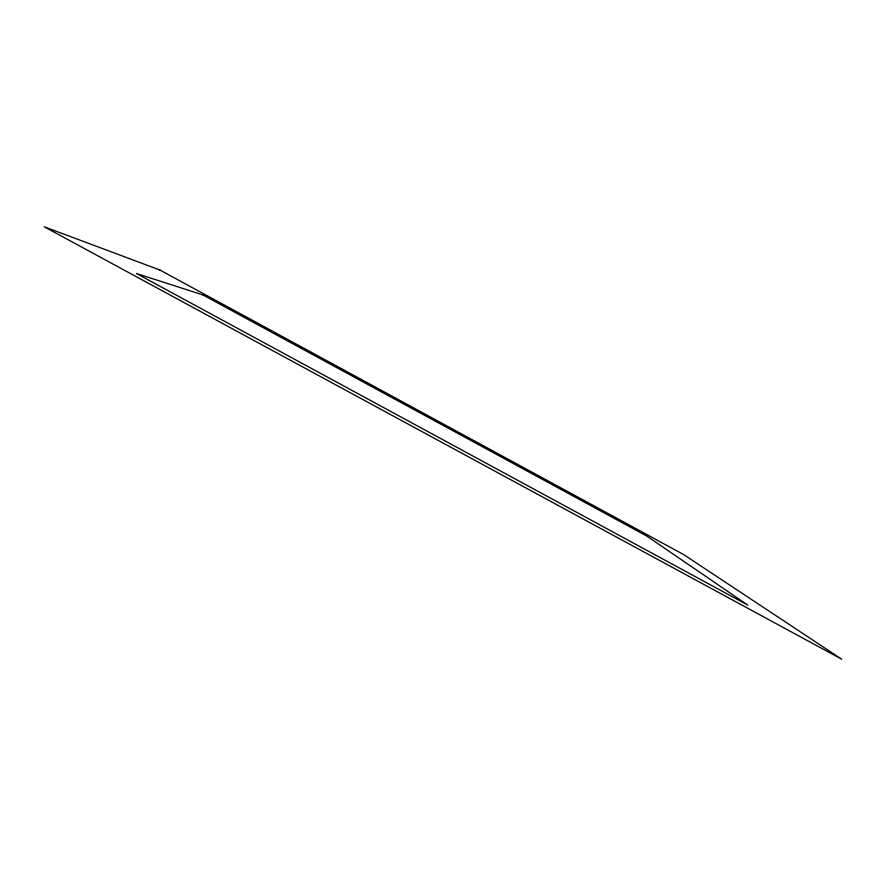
<?xml version="1.0" encoding="UTF-8"?>
<svg xmlns="http://www.w3.org/2000/svg" width="886" height="886" viewBox="0 0 886 886"><rect width="100%" height="100%" fill="white"/><g stroke="black" fill="none" stroke-linecap="round" stroke-linejoin="round"><path stroke-width="1.33" d="M202.916 294.927L136.389 273.475L747.839 605.138L646.714 535.997L202.916 294.927M159.857 269.997L44.3 226.805L841.7 659.195L683.56 554.514L159.857 269.997"/></g></svg>
